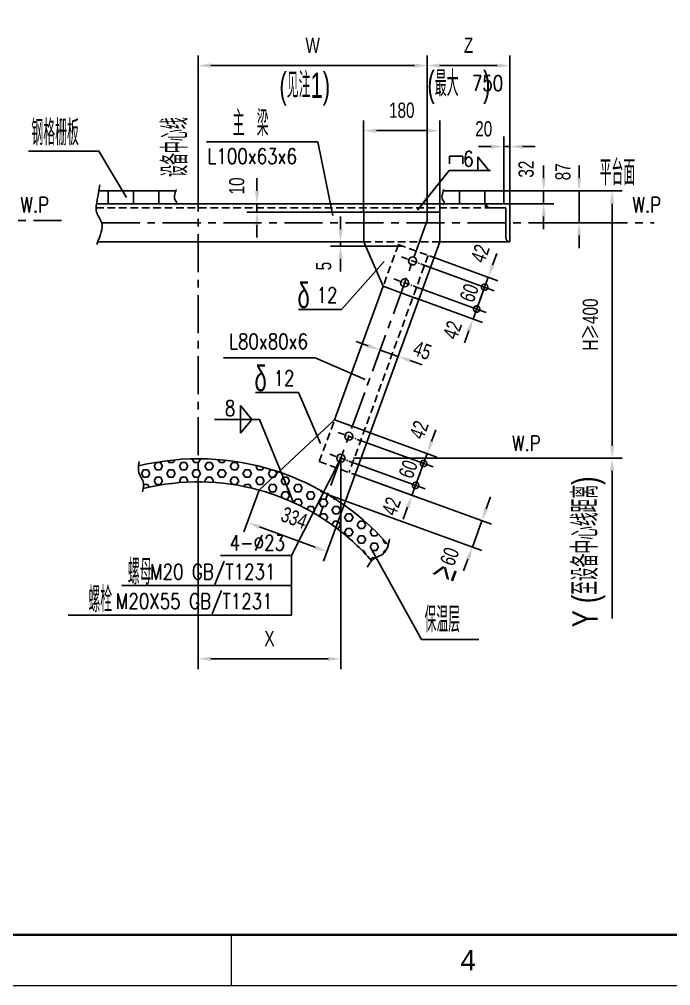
# Model space of a CAD drawing. Extents: x 148 to 221443, y -36682 to 6758.
# Drawn here: x 33223 to 35787, y -22217 to -18414 of the extents above; entities that cross this region are included whole.
import ezdxf
from ezdxf.enums import TextEntityAlignment as Align

# ---------------------------------------------------------------- set-up
doc = ezdxf.new("R2010")
doc.units = 0
doc.header["$LTSCALE"] = 10
doc.header["$MEASUREMENT"] = 0
doc.linetypes.add('CENTERX2', pattern=[4, 2.5, -0.5, 0.5, -0.5])
doc.linetypes.add('HIDDENX2', pattern=[0.75, 0.5, -0.25])
for name, color, linetype in [('2', 4, 'Continuous'), ('CENTER', 1, 'CENTERX2'), ('HIDDEN', 7, 'HIDDENX2'), ('RED', 7, 'Continuous'), ('WHITE', 7, 'Continuous')]:
    doc.layers.add(name, color=color, linetype=linetype)
doc.layers.add('2（细实线）', color=3, linetype='Continuous', lineweight=20)
doc.layers.add('图框层', color=7, linetype='Continuous', lineweight=15)
doc.styles.add('HZ', font='ROMS.SHX', dxfattribs={"width": 0.75, "bigfont": 'GBCBIG.SHX'})
doc.styles.get("Standard").update_dxf_attribs({"font": 'wison_e.shx', "width": 0.75, "bigfont": 'wison_c.shx'})
doc.styles.add('XW', font='ROMANS.shx', dxfattribs={"width": 0.85})
doc.dimstyles.new('DIM1', dxfattribs={"dimscale": 20, "dimtxt": 3, "dimasz": 2.5, "dimexe": 2, "dimexo": 0, "dimgap": 1, "dimtad": 0, "dimdec": 0, "dimzin": 0, "dimdsep": 46, "dimtxsty": 'Standard', "dimcen": 2, "dimclrd": 3, "dimclre": 3, "dimclrt": 3, "dimadec": 0, "dimazin": 0, "dimtfac": 0.666667, "dimtdec": 0, "dimtofl": 0, "dimtmove": 2, "dimatfit": 1, "dimfxl": 2, "dimtvp": 1.333333, "dimtolj": 1, "dimtzin": 0, "dimarcsym": 0})

# ---------------------------------------------------------------- blocks, each defined once
blk = doc.blocks.new('*D959')
at = {"color": 3, "lineweight": -2}
for p, q in [((34828.3, -19206), (34828.3, -18555.6)), ((35153.7, -19139.3), (35153.7, -18555.6)), ((34878.3, -18595.6), (35103.7, -18595.6))]:
    blk.add_line(p, q, dxfattribs=at)
at = {"color": 3}
for points in [[(34878.3, -18587.3), (34878.3, -18604), (34828.3, -18595.6)], [(35103.7, -18604), (35103.7, -18587.3), (35153.7, -18595.6)]]:
    blk.add_solid(points, dxfattribs=at)
at = {"layer": 'Defpoints', "color": 0}
for p in [(35153.7, -18595.6), (35153.7, -19139.3), (34828.3, -19206)]:
    blk.add_point(p, dxfattribs=at)
at = {"color": 3, "insert": (34991, -18515.6), "char_height": 60, "attachment_point": 5}
blk.add_mtext('\\A1;Z', dxfattribs=at)
blk = doc.blocks.new('*D960')
at = {"color": 3, "lineweight": -2}
for p, q in [((33926.4, -19019.4), (33926.4, -18555.6)), ((34828.3, -19206), (34828.3, -18555.6)), ((33976.4, -18595.6), (34778.3, -18595.6))]:
    blk.add_line(p, q, dxfattribs=at)
at = {"color": 3}
for points in [[(33976.4, -18587.3), (33976.4, -18604), (33926.4, -18595.6)], [(34778.3, -18604), (34778.3, -18587.3), (34828.3, -18595.6)]]:
    blk.add_solid(points, dxfattribs=at)
at = {"layer": 'Defpoints', "color": 0}
for p in [(34828.3, -18595.6), (33926.4, -19019.4), (34828.3, -19206)]:
    blk.add_point(p, dxfattribs=at)
at = {"color": 3, "insert": (34377.3, -18515.6), "char_height": 60, "attachment_point": 5}
blk.add_mtext('\\A1;W', dxfattribs=at)
blk = doc.blocks.new('*D961')
at = {"color": 3, "lineweight": -2}
for p, q in [((34578, -19172.6), (34578, -18811.8)), ((34878, -19172.6), (34878, -18811.8)), ((34628, -18851.8), (34828, -18851.8))]:
    blk.add_line(p, q, dxfattribs=at)
at = {"color": 3}
for points in [[(34628, -18843.5), (34628, -18860.2), (34578, -18851.8)], [(34828, -18860.2), (34828, -18843.5), (34878, -18851.8)]]:
    blk.add_solid(points, dxfattribs=at)
at = {"layer": 'Defpoints', "color": 0}
for p in [(34878, -18851.8), (34578, -19172.6), (34878, -19172.6)]:
    blk.add_point(p, dxfattribs=at)
at = {"color": 3, "insert": (34728, -18771.8), "char_height": 60, "attachment_point": 5}
blk.add_mtext('\\A1;180', dxfattribs=at)
blk = doc.blocks.new('*D962')
at = {"color": 3, "lineweight": -2}
for p, q in [((34158.1, -19089.3), (34158.1, -19039.3)), ((33906.4, -19139.3), (34198.1, -19139.3)), ((34578, -19172.6), (34118.1, -19172.6)), ((34158.1, -19222.6), (34158.1, -19272.6))]:
    blk.add_line(p, q, dxfattribs=at)
at = {"color": 3}
for points in [[(34149.7, -19089.3), (34166.4, -19089.3), (34158.1, -19139.3)], [(34166.4, -19222.6), (34149.7, -19222.6), (34158.1, -19172.6)]]:
    blk.add_solid(points, dxfattribs=at)
at = {"layer": 'Defpoints', "color": 0}
for p in [(33906.4, -19139.3), (34158.1, -19139.3), (34578, -19172.6)]:
    blk.add_point(p, dxfattribs=at)
at = {"color": 3, "insert": (34078.5, -19069.5), "char_height": 60, "attachment_point": 5, "rotation": 90}
blk.add_mtext('\\A1;10', dxfattribs=at)
blk = doc.blocks.new('*D963')
at = {"color": 3, "lineweight": -2}
for p, q in [((34812.1, -19379.9), (35091.7, -19481.7)), ((34782.1, -19466.5), (35060.4, -19567.8))]:
    blk.add_line(p, q, dxfattribs=at)
at = {"layer": 'Defpoints', "color": 0}
for p in [(34812.1, -19379.9), (34782.1, -19466.5), (35022.8, -19554.1)]:
    blk.add_point(p, dxfattribs=at)
at = {"color": 3, "insert": (34993.7, -19490.4), "char_height": 60, "attachment_point": 5, "rotation": 70}
blk.add_mtext('\\A1;60', dxfattribs=at)
blk = doc.blocks.new('_None')
blk = doc.blocks.new('_DotSmall')
at = {"layer": 'WHITE', "color": 0, "const_width": 0.5}
blk.add_lwpolyline([(-0.0625, 0, 1), (0.0625, 0, 1)], format="xyb", close=True, dxfattribs=at)
blk = doc.blocks.new('*D964')
at = {"color": 3, "lineweight": -2}
for p, q in [((34836.6, -19344.5), (35106, -19442.5)), ((35085.5, -19381.9), (35102.6, -19334.9)), ((34812.1, -19379.9), (35091.7, -19481.7)), ((35054.2, -19468), (35037, -19515))]:
    blk.add_line(p, q, dxfattribs=at)
at = {"color": 3}
blk.add_solid([(35077.7, -19379), (35093.3, -19384.7), (35068.4, -19428.8)], dxfattribs=at)
at = {"layer": 'Defpoints', "color": 0}
for p in [(34836.6, -19344.5), (34812.1, -19379.9), (35054.2, -19468)]:
    blk.add_point(p, dxfattribs=at)
at = {"color": 3, "lineweight": -2, "xscale": 50, "yscale": 50, "zscale": 50, "rotation": 69.9999999999641}
blk.add_blockref('_DotSmall', (35054.2, -19468), dxfattribs=at)
at = {"color": 3, "insert": (35036.2, -19335.3), "char_height": 60, "attachment_point": 5, "rotation": 70}
blk.add_mtext('\\A1;42', dxfattribs=at)
blk = doc.blocks.new('*D965')
at = {"color": 3, "lineweight": -2}
for p, q in [((34782.1, -19466.5), (35060.4, -19567.8)), ((34776.8, -19508.9), (35046.1, -19607)), ((35022.8, -19554.1), (35039.9, -19507.1)), ((34991.4, -19640.3), (34974.3, -19687.3))]:
    blk.add_line(p, q, dxfattribs=at)
at = {"color": 3}
blk.add_solid([(34999.3, -19643.1), (34983.6, -19637.4), (35008.5, -19593.3)], dxfattribs=at)
at = {"layer": 'Defpoints', "color": 0}
for p in [(34782.1, -19466.5), (34776.8, -19508.9), (35008.5, -19593.3)]:
    blk.add_point(p, dxfattribs=at)
at = {"color": 3, "lineweight": -2, "xscale": 50, "yscale": 50, "zscale": 50, "rotation": 249.9999999999684}
blk.add_blockref('_DotSmall', (35022.8, -19554.1), dxfattribs=at)
at = {"color": 3, "insert": (34927.2, -19636.2), "char_height": 60, "attachment_point": 5, "rotation": 70}
blk.add_mtext('\\A1;42', dxfattribs=at)
blk = doc.blocks.new('*D966')
at = {"color": 3, "lineweight": -2}
for p, q in [((34596.3, -20038.4), (34865.6, -20136.5)), ((34845.1, -20075.8), (34862.2, -20028.8)), ((34571.7, -20073.8), (34851.3, -20175.6)), ((34813.8, -20161.9), (34796.7, -20208.9))]:
    blk.add_line(p, q, dxfattribs=at)
at = {"color": 3}
blk.add_solid([(34837.3, -20073), (34852.9, -20078.7), (34828, -20122.8)], dxfattribs=at)
at = {"layer": 'Defpoints', "color": 0}
for p in [(34596.3, -20038.4), (34571.7, -20073.8), (34813.8, -20161.9)]:
    blk.add_point(p, dxfattribs=at)
at = {"color": 3, "lineweight": -2, "xscale": 50, "yscale": 50, "zscale": 50, "rotation": 69.99999999996238}
blk.add_blockref('_DotSmall', (34813.8, -20161.9), dxfattribs=at)
at = {"color": 3, "insert": (34795.8, -20029.3), "char_height": 60, "attachment_point": 5, "rotation": 70}
blk.add_mtext('\\A1;42', dxfattribs=at)
blk = doc.blocks.new('*D967')
at = {"color": 3, "lineweight": -2}
for p, q in [((34571.7, -20073.8), (34851.3, -20175.6)), ((34541.7, -20160.5), (34820, -20261.8))]:
    blk.add_line(p, q, dxfattribs=at)
at = {"layer": 'Defpoints', "color": 0}
for p in [(34571.7, -20073.8), (34541.7, -20160.5), (34782.4, -20248.1)]:
    blk.add_point(p, dxfattribs=at)
at = {"color": 3, "insert": (34753.3, -20184.3), "char_height": 60, "attachment_point": 5, "rotation": 70}
blk.add_mtext('\\A1;60', dxfattribs=at)
blk = doc.blocks.new('*D968')
at = {"color": 3, "lineweight": -2}
for p, q in [((34541.7, -20160.5), (34820, -20261.8)), ((34536.4, -20202.9), (34805.7, -20300.9)), ((34782.4, -20248.1), (34799.5, -20201.1)), ((34751.1, -20334.2), (34734, -20381.2))]:
    blk.add_line(p, q, dxfattribs=at)
at = {"color": 3}
blk.add_solid([(34758.9, -20337.1), (34743.2, -20331.4), (34768.2, -20287.2)], dxfattribs=at)
at = {"layer": 'Defpoints', "color": 0}
for p in [(34541.7, -20160.5), (34536.4, -20202.9), (34768.2, -20287.2)]:
    blk.add_point(p, dxfattribs=at)
at = {"color": 3, "lineweight": -2, "xscale": 50, "yscale": 50, "zscale": 50, "rotation": 249.9999999999709}
blk.add_blockref('_DotSmall', (34782.4, -20248.1), dxfattribs=at)
at = {"color": 3, "insert": (34686.8, -20330.2), "char_height": 60, "attachment_point": 5, "rotation": 70}
blk.add_mtext('\\A1;42', dxfattribs=at)
blk = doc.blocks.new('*D969')
at = {"color": 3, "lineweight": -2}
for p, q in [((34595.6, -19698.6), (34548.4, -19681.9)), ((34635, -19737), (34656, -19677.5)), ((34706, -19762), (34727, -19702.5)), ((34760.8, -19756.8), (34808, -19773.5))]:
    blk.add_line(p, q, dxfattribs=at)
at = {"color": 3}
for points in [[(34592.8, -19706.4), (34598.3, -19690.7), (34642.7, -19715.2)], [(34763.6, -19749), (34758, -19764.7), (34713.7, -19740.2)]]:
    blk.add_solid(points, dxfattribs=at)
at = {"layer": 'Defpoints', "color": 0}
for p in [(34635, -19737), (34706, -19762), (34713.7, -19740.2)]:
    blk.add_point(p, dxfattribs=at)
at = {"color": 3, "insert": (34809.2, -19716.6), "char_height": 60, "attachment_point": 5, "rotation": 340.5698}
blk.add_mtext('\\A1;45', dxfattribs=at)
blk = doc.blocks.new('*D970')
at = {"color": 3, "lineweight": -2}
for p, q in [((34488, -20140.9), (34488, -20970.9)), ((33926.4, -20286.1), (33926.4, -20970.9)), ((33976.4, -20930.9), (34438, -20930.9))]:
    blk.add_line(p, q, dxfattribs=at)
at = {"color": 3}
for points in [[(33976.4, -20922.5), (33976.4, -20939.2), (33926.4, -20930.9)], [(34438, -20939.2), (34438, -20922.5), (34488, -20930.9)]]:
    blk.add_solid(points, dxfattribs=at)
at = {"layer": 'Defpoints', "color": 0}
for p in [(34488, -20140.9), (33926.4, -20286.1), (34488, -20930.9)]:
    blk.add_point(p, dxfattribs=at)
at = {"color": 3, "insert": (34207.2, -20850.9), "char_height": 60, "attachment_point": 5}
blk.add_mtext('\\A1;X', dxfattribs=at)
blk = doc.blocks.new('*D971')
at = {"color": 3, "lineweight": -2}
for p, q in [((34536.4, -20202.9), (35081, -20401.1)), ((34436.1, -20283.5), (35043.4, -20504.5)), ((35060.5, -20340.5), (35077.6, -20293.5)), ((34988.7, -20537.8), (34971.6, -20584.8))]:
    blk.add_line(p, q, dxfattribs=at)
at = {"color": 3}
for points in [[(35052.7, -20337.6), (35068.4, -20343.3), (35043.4, -20387.4)], [(34996.5, -20540.7), (34980.9, -20535), (35005.8, -20490.9)]]:
    blk.add_solid(points, dxfattribs=at)
at = {"layer": 'Defpoints', "color": 0}
for p in [(34536.4, -20202.9), (34436.1, -20283.5), (35005.8, -20490.9)]:
    blk.add_point(p, dxfattribs=at)
at = {"color": 3, "insert": (34916.5, -20528), "char_height": 60, "attachment_point": 5, "rotation": 70}
blk.add_mtext('\\A1;60', dxfattribs=at)
blk = doc.blocks.new('*D972')
at = {"color": 3, "lineweight": -2}
for p, q in [((34538, -20140.9), (35596.1, -20140.9)), ((35556.1, -20190.9), (35556.1, -20771.6))]:
    blk.add_line(p, q, dxfattribs=at)
at = {"color": 3}
blk.add_solid([(35564.4, -20190.9), (35547.7, -20190.9), (35556.1, -20140.9)], dxfattribs=at)
at = {"layer": 'Defpoints', "color": 0}
for p in [(34538, -20140.9), (35299.1, -20771.6), (35556.1, -20771.6)]:
    blk.add_point(p, dxfattribs=at)
at = {"color": 3, "insert": (35464.8, -20509.6), "char_height": 100, "attachment_point": 5, "rotation": 90, "style": 'HZ'}
blk.add_mtext('\\A1;Y (至设备中心线距离)', dxfattribs=at)
blk = doc.blocks.new('*D973')
at = {"color": 3, "lineweight": -2}
for p, q in [((35426, -19039.3), (35426, -18989.3)), ((35130.3, -19089.3), (35466, -19089.3)), ((35357.7, -19214.3), (35466, -19214.3)), ((35426, -19264.3), (35426, -19314.3))]:
    blk.add_line(p, q, dxfattribs=at)
at = {"color": 3}
for points in [[(35417.7, -19039.3), (35434.4, -19039.3), (35426, -19089.3)], [(35434.4, -19264.3), (35417.7, -19264.3), (35426, -19214.3)]]:
    blk.add_solid(points, dxfattribs=at)
at = {"layer": 'Defpoints', "color": 0}
for p in [(35130.3, -19089.3), (35357.7, -19214.3), (35426, -19214.3)]:
    blk.add_point(p, dxfattribs=at)
at = {"color": 3, "insert": (35362.5, -19013.8), "char_height": 60, "attachment_point": 5, "rotation": 90}
blk.add_mtext('\\A1;87', dxfattribs=at)
blk = doc.blocks.new('*D977')
at = {"color": 3, "lineweight": -2}
for p, q in [((34487.1, -19239.3), (34487.1, -19189.3)), ((34378.9, -19289.3), (34527.1, -19289.3)), ((34729.8, -19306), (34447.1, -19306)), ((34487.1, -19356), (34487.1, -19406))]:
    blk.add_line(p, q, dxfattribs=at)
at = {"color": 3}
for points in [[(34478.8, -19239.3), (34495.5, -19239.3), (34487.1, -19289.3)], [(34495.5, -19356), (34478.8, -19356), (34487.1, -19306)]]:
    blk.add_solid(points, dxfattribs=at)
at = {"layer": 'Defpoints', "color": 0}
for p in [(34378.9, -19289.3), (34487.1, -19289.3), (34729.8, -19306)]:
    blk.add_point(p, dxfattribs=at)
at = {"color": 3, "insert": (34421, -19385), "char_height": 60, "attachment_point": 5, "rotation": 90}
blk.add_mtext('\\A1;5', dxfattribs=at)
blk = doc.blocks.new('*D980')
at = {"color": 3, "lineweight": -2}
for p, q in [((34167, -20266.8), (34106.6, -20431.1)), ((34480.3, -20382.1), (34419.8, -20546.3)), ((34167.3, -20410.8), (34386.7, -20491.5))]:
    blk.add_line(p, q, dxfattribs=at)
at = {"color": 3}
for points in [[(34170.2, -20403), (34164.4, -20418.6), (34120.4, -20393.5)], [(34383.8, -20499.4), (34389.6, -20483.7), (34433.6, -20508.8)]]:
    blk.add_solid(points, dxfattribs=at)
at = {"layer": 'Defpoints', "color": 0}
for p in [(34167, -20266.8), (34480.3, -20382.1), (34433.6, -20508.8)]:
    blk.add_point(p, dxfattribs=at)
at = {"color": 3, "insert": (34304.6, -20376.1), "char_height": 60, "attachment_point": 5, "rotation": 339.7947}
blk.add_mtext('\\A1;334', dxfattribs=at)
blk = doc.blocks.new('*D984')
at = {"color": 3, "linetype": 'Continuous', "lineweight": -2}
for p, q in [((35130.3, -19089.3), (35596.1, -19089.3)), ((35556.1, -19139.3), (35556.1, -20090.9)), ((35339.1, -20140.9), (35596.1, -20140.9))]:
    blk.add_line(p, q, dxfattribs=at)
at = {"color": 3}
for points in [[(35564.4, -19139.3), (35547.7, -19139.3), (35556.1, -19089.3)], [(35547.7, -20090.9), (35564.4, -20090.9), (35556.1, -20140.9)]]:
    blk.add_solid(points, dxfattribs=at)
at = {"layer": 'Defpoints', "color": 0}
for p in [(35130.3, -19089.3), (35339.1, -20140.9), (35556.1, -20140.9)]:
    blk.add_point(p, dxfattribs=at)
at = {"color": 3, "insert": (35471.2, -19615.1), "char_height": 60, "attachment_point": 5, "rotation": 90}
blk.add_mtext('\\A1;H{\\fSimSun|b0|i0|c134|p54;≥}400', dxfattribs=at)
blk = doc.blocks.new('*D991')
at = {"color": 3, "linetype": 'Continuous', "lineweight": -2}
for p, q in [((35286.5, -19039.3), (35286.5, -18989.3)), ((35130.3, -19089.3), (35326.5, -19089.3)), ((35153.7, -19139.3), (35326.5, -19139.3)), ((35286.5, -19189.3), (35286.5, -19239.3))]:
    blk.add_line(p, q, dxfattribs=at)
at = {"color": 3}
for points in [[(35278.2, -19039.3), (35294.9, -19039.3), (35286.5, -19089.3)], [(35294.9, -19189.3), (35278.2, -19189.3), (35286.5, -19139.3)]]:
    blk.add_solid(points, dxfattribs=at)
at = {"layer": 'Defpoints', "color": 0}
for p in [(35130.3, -19089.3), (35153.7, -19139.3), (35286.5, -19139.3)]:
    blk.add_point(p, dxfattribs=at)
at = {"color": 3, "insert": (35217.7, -19003.3), "char_height": 60, "attachment_point": 5, "rotation": 90}
blk.add_mtext('\\A1;32', dxfattribs=at)
blk = doc.blocks.new('*D992')
at = {"color": 3, "linetype": 'Continuous', "lineweight": -2}
for p, q in [((35130.3, -19089.3), (35130.3, -18874.7)), ((35153.7, -19139.3), (35153.7, -18874.7)), ((35080.3, -18914.7), (35030.3, -18914.7)), ((35203.7, -18914.7), (35253.7, -18914.7))]:
    blk.add_line(p, q, dxfattribs=at)
at = {"color": 3}
for points in [[(35080.3, -18923), (35080.3, -18906.3), (35130.3, -18914.7)], [(35203.7, -18906.3), (35203.7, -18923), (35153.7, -18914.7)]]:
    blk.add_solid(points, dxfattribs=at)
at = {"layer": 'Defpoints', "color": 0}
for p in [(35130.3, -18914.7), (35130.3, -19089.3), (35153.7, -19139.3)]:
    blk.add_point(p, dxfattribs=at)
at = {"color": 3, "insert": (35050.6, -18845), "char_height": 60, "attachment_point": 5}
blk.add_mtext('\\A1;20', dxfattribs=at)
blk = doc.blocks.new('a2')
blk.add_line((15615.59, 9706.74), (15615.59, 9716.74))
at = {"layer": '图框层', "ltscale": 10}
blk.add_lwpolyline([(15311.09, 10126.74), (15905.09, 10126.74), (15905.09, 9706.74), (15311.09, 9706.74)], close=True, dxfattribs=at)
at = {"layer": '图框层', "ltscale": 10, "const_width": 0.5}
blk.add_lwpolyline([(15336.09, 10116.74), (15895.09, 10116.74), (15895.09, 9716.74), (15336.09, 9716.74)], close=True, dxfattribs=at)
at = {"style": 'HZ'}
blk.add_text('4', height=4, dxfattribs=at).set_placement((15662.17, 9711.74), align=Align.MIDDLE)

msp = doc.modelspace()

# ---------------------------------------------------------------- hatches: boundary and pattern name
at = {"layer": '2', "linetype": 'Continuous'}
h = msp.add_hatch(dxfattribs=at)
h.set_pattern_fill('HEX', color=3, scale=133.333333, style=0)
h.set_pattern_definition([(0, (50561.31, -26422.456), (0, 28.867513), [16.66667, -33.33333]), (120, (50561.31, -26422.456), (-25, -14.433757), [16.66667, -33.33333]), (60, (50577.976, -26422.456), (-25, 14.433757), [16.66667, -33.33333])])
h.paths.add_polyline_path([(33926.35, -20143.382), (33926.35, -20234.2634, -0.077247128), (34201.4669, -20277.0225), (34230.2085, -20190.7979, 0.077553655)])
edge = h.paths.add_edge_path()
edge.add_line((33926.35, -20234.2634), (33926.35, -20143.382))
edge.add_arc((33926.35, -21140.709), 997.327, 90, 103.5837498)
edge.add_spline(control_points=[(33692.1114, -20171.2796), (33690.6225, -20185.4496), (33692.0735, -20205.9853), (33713.4704, -20231.6198), (33712.474, -20249.4119), (33710.579, -20260.319)], knot_values=[19.555790087, 19.555790087, 19.555790087, 19.555790087, 44.393820247, 57.303182116, 76.18035137, 76.18035137, 76.18035137, 76.18035137], degree=3, periodic=0)
edge.add_arc((33926.35, -21140.709), 906.4456, 90, 103.7709356, ccw=False)
h.paths.add_polyline_path([(34499.8334, -20438.7399), (34499.8334, -20324.7568, 0.075903807), (34230.2085, -20190.7979), (34201.4669, -20277.0225, -0.094435082)])
edge = h.paths.add_edge_path()
edge.add_line((34499.8334, -20324.7568), (34499.8334, -20438.7399))
edge.add_arc((33926.35, -21140.709), 906.4456, 41.0958999, 50.7524187, ccw=False)
edge.add_spline(control_points=[(34609.4569, -20544.8829), (34613.0072, -20541.1105), (34626.212, -20529.8694), (34660.195, -20520.623), (34670.7529, -20496.0929), (34674.7139, -20481.4574)], knot_values=[32.031214709, 32.031214709, 32.031214709, 32.031214709, 41.576270709, 64.022572381, 89.598805579, 89.598805579, 89.598805579, 89.598805579], degree=3, periodic=0)
edge.add_arc((33926.35, -21140.709), 997.327, 41.3775949, 54.8989396)

# ---------------------------------------------------------------- linework, layer by layer
at = {"color": 3}
for p, q in [((35130.3114, -18914.6527), (35153.7243, -18914.6527)), ((35286.531, -19089.3028), (35286.531, -19139.3028)), ((35426.04, -19214.3028), (35426.04, -19089.3028)), ((34158.0779, -19172.6361), (34158.0779, -19139.3028)), ((34487.1321, -19305.9695), (34487.1321, -19289.3028)), ((35008.5474, -19593.2825), (35068.4009, -19428.8362)), ((34642.7055, -19715.2265), (34713.8718, -19740.2896)), ((34828.0063, -20122.7911), (34768.1528, -20287.2373)), ((35043.4438, -20387.435), (35005.8027, -20490.8529)), ((34805.9909, -20854.0487), (34602.9762, -20490.1824)), ((35031.5683, -20854.0487), (34805.9909, -20854.0487))]:
    msp.add_line(p, q, dxfattribs=at)
at = {"color": 3, "linetype": 'Continuous'}
for p, q in [((34967.8402, -18951.8292), (34915.4429, -18951.8292)), ((34915.4429, -18982.0808), (34915.4429, -18951.8292)), ((34967.8402, -18982.0808), (34967.8402, -18951.8292))]:
    msp.add_line(p, q, dxfattribs=at)
at = {"linetype": 'Continuous'}
for p, q in [((35027.0147, -18954.6932), (35027.0147, -19009.3076)), ((35070.7495, -19009.3076), (35027.0147, -18954.6932)), ((35070.7495, -19009.3076), (35027.0147, -19009.3076)), ((34891.0539, -19089.3028), (35130.3114, -19089.3028)), ((34954.8094, -19089.3028), (34954.8094, -19139.3028)), ((35054.8094, -19089.3028), (35054.8094, -19139.3028)), ((35130.3114, -19089.3028), (35130.3114, -19139.3028)), ((34093.4611, -19933.8285), (34093.4611, -19988.4429)), ((34137.1958, -19988.4429), (34093.4611, -19933.8285)), ((34093.4611, -20043.0573), (34093.4611, -19988.4429)), ((34137.1958, -19988.4429), (34093.4611, -20043.0573))]:
    msp.add_line(p, q, dxfattribs=at)
for p, q in [((33837.7083, -19089.3028), (33535.402, -19089.3028)), ((33571.751, -19089.3028), (33571.751, -19139.3028)), ((33671.751, -19089.3028), (33671.751, -19139.3028)), ((33771.751, -19089.3028), (33771.751, -19139.3028))]:
    msp.add_line(p, q)
at = {"color": 3}
for radius, start, end in [(997.327, 41.3775949, 103.5837498), (906.4456, 74.6029496, 103.7709356), (906.4456, 41.0958999, 53.269813)]:
    msp.add_arc((33926.35, -21140.709), radius, start, end, dxfattribs=at)
msp.add_arc((33926.35, -21140.709), 906.4456, 53.269813, 74.6029496)
at = {"layer": '2', "color": 3, "linetype": 'Continuous'}
for p, q in [((34397.1946, -18895.7468), (33958.9237, -18895.7468)), ((34397.1946, -18895.7468), (34456.5575, -19185.8346)), ((34790.0912, -19164.3028), (34914.3823, -19009.3076)), ((35077.2576, -19009.3076), (34914.3823, -19009.3076)), ((34387.6248, -19746.5438), (34026.1564, -19746.5438)), ((34387.6248, -19746.5438), (34583.7548, -19831.5565)), ((34167.8431, -19988.4429), (33990.27, -19988.4429)), ((34301.5892, -20315.5792), (34167.8431, -19988.4429)), ((34293.9607, -20524.6347), (34488.0057, -20140.9314)), ((34293.9607, -20524.6347), (34014.7611, -20524.6347)), ((34293.9607, -20524.6347), (34293.9607, -20759.4721)), ((34293.9607, -20642.0534), (33625.4941, -20642.0534)), ((34293.9607, -20759.4721), (33414.9702, -20759.4721))]:
    msp.add_line(p, q, dxfattribs=at)
for points in [[(33258.74, -18932.2453), (33535.9636, -18932.2453), (33644.8415, -19114.3025)], [(34321.0455, -19555.6259), (34490.9657, -19555.6259), (34658.1484, -19366.6207)], [(34151.7599, -19882.6758), (34321.6801, -19882.6758), (34408.6706, -20082.6669)]]:
    msp.add_lwpolyline(points, dxfattribs=at)
for points, knots in [([(33539.0809, -19065.1776), (33529.8863, -19130.4614), (33514.0663, -19168.2604), (33560.3284, -19221.1499), (33541.5808, -19258.3808), (33527.9517, -19299.3215)], [0, 0, 0, 0, 39.248188141, 67.529390157, 109.117499153, 109.117499153, 109.117499153, 109.117499153]), ([(33694.7553, -20154.358), (33690.7135, -20174.5391), (33688.4443, -20201.3999), (33716.3007, -20234.7731), (33711.2821, -20257.7481), (33707.913, -20273.1718)], [9.951640217, 9.951640217, 9.951640217, 9.951640217, 44.393820247, 57.303182116, 83.670348965, 83.670348965, 83.670348965, 83.670348965]), ([(34592.411, -20570.5228), (34599.6761, -20556.0903), (34615.3308, -20532.8301), (34667.6096, -20518.6055), (34675.0587, -20482.1107), (34679.7479, -20459.1374)], [13.598303043, 13.598303043, 13.598303043, 13.598303043, 41.576270709, 64.022572381, 102.159160562, 102.159160562, 102.159160562, 102.159160562])]:
    msp.add_open_spline(points, degree=3, knots=knots, dxfattribs=at)
for points in [[(33840.2057, -19083.914), (33837.6773, -19127.3541), (33841.7228, -19133.4181), (33837.1716, -19143.5249)], [(34893.5513, -19083.914), (34891.0228, -19127.3541), (34895.0683, -19133.4182), (34890.5171, -19143.5249)]]:
    msp.add_spline(points, degree=3, dxfattribs=at)
for points in [[(34835.4286, -19123.7502), (34819.8257, -19111.2382), (34790.0912, -19164.3028)], [(34288.1395, -20256.2571), (34269.627, -20263.8258), (34301.5892, -20315.5792)]]:
    msp.add_solid(points, dxfattribs=at)
at = {"layer": 'CENTER', "ltscale": 6}
for p, q in [((33926.35, -19019.4059), (33926.35, -20286.0989)), ((31358.2808, -19205.9695), (33389.0379, -19205.9695)), ((34828.304, -19205.9695), (34404.4193, -20370.5833)), ((33546.4796, -19214.3028), (35722.1585, -19214.3028))]:
    msp.add_line(p, q, dxfattribs=at)
at = {"layer": 'CENTER'}
for p, q in [((34727.2882, -19349.0221), (34822.3069, -19383.6061)), ((34697.3011, -19435.6573), (34792.8363, -19470.4293)), ((34477.4993, -20039.5577), (34577.3068, -20075.8846)), ((34444.7828, -20125.1995), (34540.3179, -20159.9714))]:
    msp.add_line(p, q, dxfattribs=at)
at = {"layer": 'HIDDEN', "ltscale": 6}
for p, q in [((33524.747, -19155.9695), (35057.0577, -19155.9695)), ((34578.0176, -19289.3028), (34878.0176, -19289.3028)), ((34714.4892, -19300.0229), (34654.6356, -19464.4691)), ((34714.4892, -19300.0229), (34855.4431, -19351.3259)), ((34831.7467, -19342.7011), (34520.7395, -20197.1862)), ((34403.482, -20154.508), (34463.3356, -19990.0618)), ((34403.482, -20154.508), (34544.4359, -20205.811))]:
    msp.add_line(p, q, dxfattribs=at)
at = {"layer": 'RED'}
for p, q in [((33526.5963, -19139.3028), (35153.7243, -19139.3028)), ((35057.0577, -19155.9695), (35057.0577, -19139.3028)), ((35057.0577, -19155.9695), (35137.0577, -19155.9695)), ((35137.0577, -19272.6361), (35137.0577, -19155.9695)), ((35153.7243, -19289.3028), (35153.7243, -19139.3028)), ((34578.0176, -19172.6361), (34578.0176, -19289.3028)), ((34578.0176, -19172.6361), (34878.0176, -19172.6361)), ((34878.0176, -19172.6361), (34878.0176, -19289.3028)), ((33531.356, -19289.3028), (34578.0176, -19289.3028)), ((34878.0176, -19289.3028), (34468.5503, -20414.3051)), ((34654.6356, -19464.4691), (34578.0176, -19289.3028)), ((34878.0176, -19289.3028), (35153.7243, -19289.3028)), ((34654.6356, -19464.4691), (34463.3356, -19990.0618)), ((34654.6356, -19464.4691), (34795.5895, -19515.7721)), ((34167.0172, -20266.7965), (34463.3356, -19990.0618)), ((34463.3356, -19990.0618), (34604.2894, -20041.3648))]:
    msp.add_line(p, q, dxfattribs=at)
for centre in [(34770.5112, -19364.754), (34739.1594, -19450.8925), (34519.3576, -20054.7929), (34488.0057, -20140.9314)]:
    msp.add_circle(centre, 15.8333, dxfattribs=at)
for centre in [(35077.0577, -19139.3028), (35153.7243, -19272.6361)]:
    msp.add_arc(centre, 16.6667, 180, 270, dxfattribs=at)

# ---------------------------------------------------------------- block references
at = {"layer": '2（细实线）', "xscale": 20, "yscale": 20, "zscale": 20}
msp.add_blockref('a2', (-278254.3409, -216351.9598), dxfattribs=at)

# ---------------------------------------------------------------- texts
at = {"color": 3}
for s, height, style, width, p in [('(见注1)', 100, 'HZ', 0.65, (34246.1796, -18723.0024)), ('(最大    )', 100, 'HZ', 0.65, (34828.9518, -18717.0151)), ('750', 60, 'XW', 0.8, (35003.7201, -18694.8048)), ('平台面', 100, 'HZ', 0.65, (35506.6619, -19066.7141)), ('12', 60, 'XW', 0.8, (34223.2804, -19855.9832))]:
    msp.add_text(s, height=height, dxfattribs=dict(at, style=style, width=width)).set_placement(p)
at = {"color": 3, "style": 'HZ', "width": 0.65}
for s, rotation, p in [('设备中心线', 90, (33884.9121, -19033.4527)), ('≥', 70, (34929.4279, -20628.6233))]:
    msp.add_text(s, height=100, rotation=rotation, dxfattribs=at).set_placement(p)
at = {"color": 3, "linetype": 'Continuous', "style": 'XW', "width": 0.8}
for s, p in [('6', (35010.7899, -18962.6459)), ('8', (34072.6724, -19944.0203))]:
    msp.add_text(s, height=60, dxfattribs=at).set_placement(p, align=Align.MIDDLE_RIGHT)
for s, p in [('W.P', (33226.802, -19173.4801)), ('W.P', (35636.0618, -19173.4801)), ('L80x80x6', (34048.2673, -19711.4421)), ('W.P', (35162.2698, -20112.4098)), ('4-%%c23', (34050.5139, -20503.9987)), ('M20 GB/T1231', (33737.1044, -20617.9442)), ('M20X55 GB/T1231', (33602.5869, -20733.8358))]:
    msp.add_text(s, height=60, dxfattribs=at).set_placement(p)
at = {"layer": '2', "color": 3, "linetype": 'Continuous'}
for s, height, style, width, p in [('主  梁', 100, 'HZ', 0.65, (34061.9422, -18873.5334)), ('钢格栅板', 100, 'HZ', 0.65, (33269.9217, -18910.0611)), ('L100x63x6', 60, 'XW', 0.8, (33963.4792, -18982.4974)), ('δ', 100, 'HZ', 0.65, (34317.5049, -19550.2723)), ('12', 60, 'XW', 0.8, (34392.5661, -19528.9333)), ('δ', 100, 'HZ', 0.65, (34148.2192, -19877.3222)), ('螺母', 100, 'HZ', 0.65, (33649.8416, -20638.5163)), ('螺栓', 100, 'HZ', 0.65, (33494.1892, -20747.0982)), ('保温层', 100, 'HZ', 0.65, (34817.3447, -20826.3771))]:
    msp.add_text(s, height=height, dxfattribs=dict(at, style=style, width=width)).set_placement(p)

# ---------------------------------------------------------------- dimensions: what is measured, and where the dimension line sits
for base, p1, p2, text, picture, middle in [((34828.304, -18595.639), (33926.35, -19019.4059), (34828.304, -19205.9695), 'W', '*D960', (34377.327, -18515.639)), ((35153.7243, -18595.639), (34828.304, -19205.9695), (35153.7243, -19139.3028), 'Z', '*D959', (34991.0142, -18515.639)), ((34878.0176, -18851.8328), (34578.0176, -19172.6361), (34878.0176, -19172.6361), '180', '*D961', (34728.0176, -18771.8328)), ((34488.0057, -20930.8818), (33926.35, -20286.0989), (34488.0057, -20140.9314), 'X', '*D970', (34207.1779, -20850.8818))]:
    dim = msp.add_linear_dim(base=base, p1=p1, p2=p2, text=text, dimstyle='DIM1')
    dim.commit()
    dim.dimension.update_dxf_attribs({"geometry": picture, "text_midpoint": middle})
at = {"linetype": 'Continuous'}
dim = msp.add_linear_dim(base=(35130.3114, -18914.6527), p1=(35153.7243, -19139.3028), p2=(35130.3114, -19089.3028), text='20', dimstyle='DIM1', dxfattribs=at)
dim.commit()
dim.dimension.update_dxf_attribs({"geometry": '*D992', "text_midpoint": (35050.5896, -18844.9834), "dimtype": 160})
dim = msp.add_linear_dim(base=(35286.531, -19139.3028), p1=(35130.3114, -19089.3028), p2=(35153.7243, -19139.3028), angle=90, text='32', dimstyle='DIM1', dxfattribs=at)
dim.commit()
dim.dimension.update_dxf_attribs({"geometry": '*D991', "text_midpoint": (35217.7121, -19003.2754), "dimtype": 160})
for base, p1, p2, angle, text, picture, middle, dimtype in [((35426.04, -19214.3028), (35130.3114, -19089.3028), (35357.6949, -19214.3028), 90, '87', '*D973', (35362.5016, -19013.7905), 160), ((34158.0779, -19139.3028), (34578.0176, -19172.6361), (33906.35, -19139.3028), 90, '10', '*D962', (34078.5022, -19069.5129), 160), ((34487.1321, -19289.3028), (34729.83, -19305.9695), (34378.9396, -19289.3028), 90, '5', '*D977', (34420.9847, -19385.0179), 160), ((34713.6552, -19740.2132), (34635.0328, -19736.9778), (34705.9697, -19762.0007), 340.5698162, '45', '*D969', (34809.241, -19716.5827), 161), ((35005.8027, -20490.8529), (34536.4011, -20202.8866), (34436.1139, -20283.5031), 70, '60', '*D971', (34916.5333, -20528.0001), 160)]:
    dim = msp.add_linear_dim(base=base, p1=p1, p2=p2, angle=angle, text=text, dimstyle='DIM1')
    dim.commit()
    dim.dimension.update_dxf_attribs({"geometry": picture, "text_midpoint": middle, "dimtype": dimtype})
at = {"color": 1, "linetype": 'Continuous'}
dim = msp.add_linear_dim(base=(35556.0759, -20140.9314), p1=(35130.3114, -19089.3028), p2=(35339.1498, -20140.9314), angle=90, text='H{\\fSimSun|b0|i0|c134|p54;≥}400', dimstyle='DIM1', dxfattribs=at)
dim.commit()
dim.dimension.update_dxf_attribs({"geometry": '*D984', "text_midpoint": (35471.1597, -19615.1171)})
for base, p1, p2, override, picture, middle in [((35054.1501, -19467.9901), (34836.6492, -19344.4855), (34812.0644, -19379.8781), {"dimblk2": 'DOTSMALL', "dimsah": 1, "dimcen": 0}, '*D964', (35036.1918, -19335.3035)), ((35008.5474, -19593.2825), (34782.0772, -19466.5133), (34776.7957, -19508.9317), {"dimblk1": 'DOTSMALL', "dimsah": 1}, '*D965', (34927.2016, -19636.209)), ((34813.7555, -20161.9449), (34596.2546, -20038.4404), (34571.6698, -20073.8329), {"dimblk2": 'DOTSMALL', "dimsah": 1, "dimcen": 0}, '*D966', (34795.7972, -20029.2583)), ((34768.1528, -20287.2373), (34541.6826, -20160.4682), (34536.4011, -20202.8866), {"dimblk1": 'DOTSMALL', "dimsah": 1}, '*D968', (34686.807, -20330.1638))]:
    dim = msp.add_linear_dim(base=base, p1=p1, p2=p2, angle=250, dimstyle='DIM1', override=override)
    dim.commit()
    dim.dimension.update_dxf_attribs({"geometry": picture, "text_midpoint": middle, "dimtype": 160})
for base, p1, p2, angle, text, override, picture, middle in [((35022.7983, -19554.1286), (34812.0644, -19379.8781), (34782.0772, -19466.5133), 250, '60', {"dimblk1": 'NONE', "dimblk2": 'NONE', "dimsah": 1, "dimsd1": 1, "dimsd2": 1}, '*D963', (34993.7041, -19490.3714)), ((35556.0759, -20771.6265), (34538.0057, -20140.9314), (35299.1498, -20771.6265), 90, 'Y (至设备中心线距离)', {"dimtxt": 5, "dimtxsty": 'HZ', "dimblk2": 'NONE', "dimsah": 1, "dimcen": 0, "dimse2": 1}, '*D972', (35464.7835, -20509.6179)), ((34782.4036, -20248.0834), (34571.6698, -20073.8329), (34541.6826, -20160.4682), 250, '60', {"dimblk1": 'NONE', "dimblk2": 'NONE', "dimsah": 1, "dimsd1": 1, "dimsd2": 1}, '*D967', (34753.3095, -20184.3262))]:
    dim = msp.add_linear_dim(base=base, p1=p1, p2=p2, angle=angle, text=text, dimstyle='DIM1', override=override)
    dim.commit()
    dim.dimension.update_dxf_attribs({"geometry": picture, "text_midpoint": middle, "dimtype": 160})
dim = msp.add_aligned_dim(p1=(34167.0172, -20266.7965), p2=(34480.2768, -20382.0866), distance=-135.025, dimstyle='DIM1')
dim.commit()
dim.dimension.update_dxf_attribs({"geometry": '*D980', "text_midpoint": (34304.6422, -20376.0804)})

doc.saveas('drawing.dxf')
